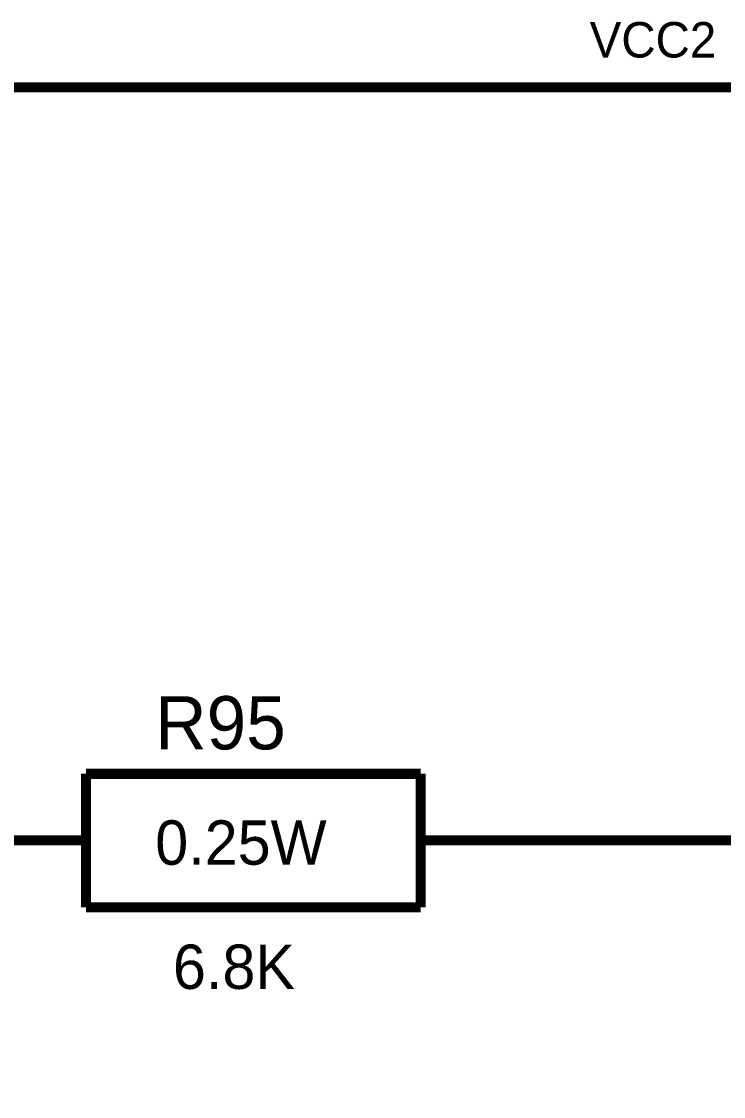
# Model space of a CAD drawing. Header units: millimetres. Extents: x 0 to 420, y 0 to 297.
# Drawn here: x 163.11 to 184.07, y 99.85 to 131.96 of the extents above; entities that cross this region are included whole.
import ezdxf

# ---------------------------------------------------------------- set-up
doc = ezdxf.new("R2010")
doc.units = ezdxf.units.MM
doc.layers.add('Sheet', color=255, linetype='Continuous')

msp = doc.modelspace()

# ---------------------------------------------------------------- linework, layer by layer
at = {"layer": 'Sheet', "const_width": 0.3}
for points in [[(97.569, 124.986), (97.569, 129.987), (110.048, 129.987), (205.018, 129.987), (210, 129.987)], [(165.031, 109.487), (165.031, 105.497)], [(165.031, 109.487), (175.028, 109.487)], [(175.028, 109.487), (175.028, 105.497)], [(165.031, 107.5), (162.532, 107.5)], [(175.028, 107.5), (177.527, 107.5)], [(177.527, 107.5), (185.024, 107.5), (185.024, 99.999)], [(165.031, 105.497), (175.028, 105.497)]]:
    msp.add_lwpolyline(points, dxfattribs=at)

# ---------------------------------------------------------------- texts
at = {"layer": 'Sheet'}
for s, height, p in [('VCC2', 1.0598, (180.076, 130.881)), ('R95', 1.5897, (167.1, 110.216)), ('0.25W', 1.3247, (167.1, 106.772)), ('6.8K', 1.3247, (167.629, 103.062))]:
    msp.add_text(s, height=height, dxfattribs=at).set_placement(p)

doc.saveas('drawing.dxf')
